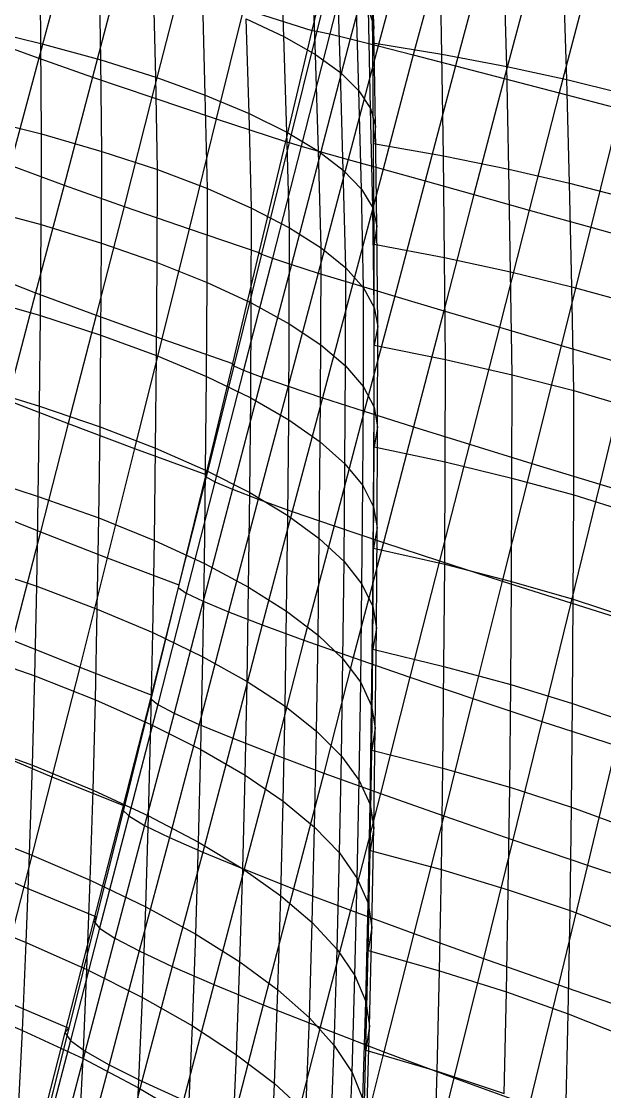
# Model space of a CAD drawing. Extents: x -429 to 429, y -1 to 209.
# Drawn here: x -405.69 to -396.02, y 142.26 to 160 of the extents above; entities that cross this region are included whole.
import ezdxf

# ---------------------------------------------------------------- set-up
doc = ezdxf.new("R2010")
doc.units = 0

msp = doc.modelspace()

# ---------------------------------------------------------------- linework, layer by layer
at = {"layer": 'default', "color": 5, "linetype": 'CONTINUOUS'}
for p, q in [((-400.436, 161.683, 197.103), (-400.874, 159.853, 196.991)), ((-400.436, 161.683, 197.103), (-400.874, 159.853, 196.991)), ((-400.329, 161.679, 195.597), (-400.79, 159.841, 195.475)), ((-400.097, 161.642, 194.106), (-400.577, 159.794, 193.973)), ((-399.744, 161.572, 192.641), (-400.238, 159.712, 192.496)), ((-399.271, 161.469, 191.213), (-399.775, 159.597, 191.057)), ((-398.683, 161.335, 189.833), (-399.192, 159.448, 189.667)), ((-404.92, 161.161, 200.82), (-405.401, 159.392, 200.684)), ((-397.983, 161.169, 188.51), (-398.493, 159.268, 188.336)), ((-397.176, 160.974, 187.255), (-397.684, 159.057, 187.076)), ((-404.037, 160.867, 199.724), (-404.51, 159.08, 199.589)), ((-396.269, 160.751, 186.077), (-396.772, 158.818, 185.895)), ((-403.063, 160.549, 198.716), (-403.526, 158.744, 198.584)), ((-402.006, 160.21, 197.802), (-402.457, 158.387, 197.678)), ((-402.006, 160.21, 197.802), (-400.874, 159.853, 196.991)), ((-400.874, 159.853, 196.991), (-401.312, 158.013, 196.879)), ((-400.874, 159.853, 196.991), (-401.312, 158.013, 196.879)), ((-400.874, 159.853, 196.991), (-400.79, 159.841, 195.475)), ((-406.192, 159.678, 201.861), (-405.401, 159.392, 200.684)), ((-400.79, 159.841, 195.475), (-401.248, 157.993, 195.354)), ((-400.577, 159.794, 193.973), (-401.052, 157.936, 193.842)), ((-400.79, 159.841, 195.475), (-400.577, 159.794, 193.973)), ((-400.238, 159.712, 192.496), (-400.725, 157.843, 192.355)), ((-400.577, 159.794, 193.973), (-400.238, 159.712, 192.496)), ((-400.238, 159.712, 192.496), (-399.775, 159.597, 191.057)), ((-399.775, 159.597, 191.057), (-400.271, 157.715, 190.906)), ((-399.775, 159.597, 191.057), (-399.192, 159.448, 189.667)), ((-405.401, 159.392, 200.684), (-405.877, 157.62, 200.552)), ((-405.401, 159.392, 200.684), (-404.51, 159.08, 199.589)), ((-399.192, 159.448, 189.667), (-399.693, 157.552, 189.507)), ((-399.192, 159.448, 189.667), (-398.493, 159.268, 188.336)), ((-398.493, 159.268, 188.336), (-398.995, 157.357, 188.168)), ((-398.493, 159.268, 188.336), (-397.684, 159.057, 187.076)), ((-404.51, 159.08, 199.589), (-404.979, 157.29, 199.457)), ((-404.51, 159.08, 199.589), (-403.526, 158.744, 198.584)), ((-397.684, 159.057, 187.076), (-398.185, 157.131, 186.902)), ((-397.684, 159.057, 187.076), (-396.772, 158.818, 185.895)), ((-396.772, 158.818, 185.895), (-397.267, 156.875, 185.718)), ((-396.772, 158.818, 185.895), (-395.762, 158.552, 184.803)), ((-403.526, 158.744, 198.584), (-403.986, 156.936, 198.455)), ((-403.526, 158.744, 198.584), (-402.457, 158.387, 197.678)), ((-395.762, 158.552, 184.803), (-396.25, 156.592, 184.626)), ((-402.457, 158.387, 197.678), (-402.907, 156.562, 197.556)), ((-402.457, 158.387, 197.678), (-401.312, 158.013, 196.879)), ((-401.312, 158.013, 196.879), (-401.75, 156.17, 196.768)), ((-401.312, 158.013, 196.879), (-401.75, 156.17, 196.768)), ((-401.248, 157.993, 195.354), (-401.706, 156.142, 195.234)), ((-401.052, 157.936, 193.842), (-401.526, 156.076, 193.712)), ((-401.312, 158.013, 196.879), (-401.248, 157.993, 195.354)), ((-401.248, 157.993, 195.354), (-401.052, 157.936, 193.842)), ((-401.052, 157.936, 193.842), (-400.725, 157.843, 192.355)), ((-400.725, 157.843, 192.355), (-401.212, 155.972, 192.215)), ((-400.725, 157.843, 192.355), (-400.271, 157.715, 190.906)), ((-405.877, 157.62, 200.552), (-404.979, 157.29, 199.457)), ((-400.271, 157.715, 190.906), (-400.766, 155.831, 190.756)), ((-400.271, 157.715, 190.906), (-399.693, 157.552, 189.507)), ((-399.693, 157.552, 189.507), (-400.193, 155.655, 189.347)), ((-399.693, 157.552, 189.507), (-398.995, 157.357, 188.168)), ((-404.979, 157.29, 199.457), (-405.452, 155.505, 199.322)), ((-404.979, 157.29, 199.457), (-403.986, 156.936, 198.455)), ((-398.995, 157.357, 188.168), (-399.497, 155.445, 188.001)), ((-398.995, 157.357, 188.168), (-398.185, 157.131, 186.902)), ((-398.185, 157.131, 186.902), (-398.684, 155.203, 186.729)), ((-398.185, 157.131, 186.902), (-397.267, 156.875, 185.718)), ((-403.986, 156.936, 198.455), (-404.449, 155.132, 198.323)), ((-403.986, 156.936, 198.455), (-402.907, 156.562, 197.556)), ((-397.267, 156.875, 185.718), (-397.761, 154.931, 185.542)), ((-397.267, 156.875, 185.718), (-396.25, 156.592, 184.626)), ((-402.907, 156.562, 197.556), (-403.359, 154.739, 197.432)), ((-402.907, 156.562, 197.556), (-401.75, 156.17, 196.768)), ((-396.25, 156.592, 184.626), (-396.737, 154.631, 184.451)), ((-396.25, 156.592, 184.626), (-395.142, 156.284, 183.636)), ((-401.75, 156.17, 196.768), (-402.189, 154.329, 196.655)), ((-401.75, 156.17, 196.768), (-402.189, 154.329, 196.655)), ((-401.706, 156.142, 195.234), (-402.166, 154.294, 195.112)), ((-401.75, 156.17, 196.768), (-401.706, 156.142, 195.234)), ((-401.706, 156.142, 195.234), (-401.526, 156.076, 193.712)), ((-401.526, 156.076, 193.712), (-402.004, 154.22, 193.58)), ((-401.212, 155.972, 192.215), (-401.703, 154.106, 192.072)), ((-401.526, 156.076, 193.712), (-401.212, 155.972, 192.215)), ((-401.212, 155.972, 192.215), (-400.766, 155.831, 190.756)), ((-406.356, 155.854, 200.417), (-405.452, 155.505, 199.322)), ((-400.766, 155.831, 190.756), (-401.266, 153.954, 190.602)), ((-400.766, 155.831, 190.756), (-400.193, 155.655, 189.347)), ((-400.193, 155.655, 189.347), (-400.698, 153.764, 189.184)), ((-400.193, 155.655, 189.347), (-399.497, 155.445, 188.001)), ((-405.452, 155.505, 199.322), (-405.921, 153.726, 199.189)), ((-405.452, 155.505, 199.322), (-404.449, 155.132, 198.323)), ((-399.497, 155.445, 188.001), (-400.003, 153.54, 187.83)), ((-399.497, 155.445, 188.001), (-398.684, 155.203, 186.729)), ((-404.449, 155.132, 198.323), (-404.911, 153.334, 198.193)), ((-404.449, 155.132, 198.323), (-403.359, 154.739, 197.432)), ((-398.684, 155.203, 186.729), (-399.188, 153.281, 186.552)), ((-398.684, 155.203, 186.729), (-397.761, 154.931, 185.542)), ((-397.761, 154.931, 185.542), (-398.26, 152.992, 185.362)), ((-397.761, 154.931, 185.542), (-396.737, 154.631, 184.451)), ((-403.359, 154.739, 197.432), (-403.811, 152.922, 197.308)), ((-403.359, 154.739, 197.432), (-402.189, 154.329, 196.655)), ((-396.737, 154.631, 184.451), (-397.228, 152.674, 184.271)), ((-396.737, 154.631, 184.451), (-395.62, 154.305, 183.464)), ((-402.189, 154.329, 196.655), (-402.631, 152.493, 196.541)), ((-402.189, 154.329, 196.655), (-402.631, 152.493, 196.541)), ((-402.166, 154.294, 195.112), (-402.627, 152.453, 194.99)), ((-402.004, 154.22, 193.58), (-402.479, 152.37, 193.448)), ((-402.189, 154.329, 196.655), (-402.166, 154.294, 195.112)), ((-402.166, 154.294, 195.112), (-402.004, 154.22, 193.58)), ((-402.004, 154.22, 193.58), (-401.703, 154.106, 192.072)), ((-395.62, 154.305, 183.464), (-396.1, 152.331, 183.289)), ((-401.703, 154.106, 192.072), (-402.19, 152.247, 191.931)), ((-401.703, 154.106, 192.072), (-401.266, 153.954, 190.602)), ((-401.266, 153.954, 190.602), (-401.761, 152.082, 190.451)), ((-401.266, 153.954, 190.602), (-400.698, 153.764, 189.184)), ((-405.921, 153.726, 199.189), (-404.911, 153.334, 198.193)), ((-400.698, 153.764, 189.184), (-401.197, 151.88, 189.023)), ((-400.698, 153.764, 189.184), (-400.003, 153.54, 187.83)), ((-400.003, 153.54, 187.83), (-400.504, 151.64, 187.662)), ((-400.003, 153.54, 187.83), (-399.188, 153.281, 186.552)), ((-404.911, 153.334, 198.193), (-405.374, 151.541, 198.063)), ((-404.911, 153.334, 198.193), (-403.811, 152.922, 197.308)), ((-399.188, 153.281, 186.552), (-399.687, 151.365, 186.378)), ((-399.188, 153.281, 186.552), (-398.26, 152.992, 185.362)), ((-398.26, 152.992, 185.362), (-398.755, 151.059, 185.185)), ((-398.26, 152.992, 185.362), (-397.228, 152.674, 184.271)), ((-403.811, 152.922, 197.308), (-404.265, 151.109, 197.183)), ((-403.811, 152.922, 197.308), (-402.631, 152.493, 196.541)), ((-397.228, 152.674, 184.271), (-397.716, 150.724, 184.094)), ((-397.228, 152.674, 184.271), (-396.1, 152.331, 183.289)), ((-402.627, 152.453, 194.99), (-403.089, 150.616, 194.866)), ((-402.631, 152.493, 196.541), (-403.076, 150.662, 196.425)), ((-402.631, 152.493, 196.541), (-403.076, 150.662, 196.425)), ((-402.631, 152.493, 196.541), (-402.627, 152.453, 194.99)), ((-402.627, 152.453, 194.99), (-402.479, 152.37, 193.448)), ((-402.479, 152.37, 193.448), (-402.955, 150.526, 193.315)), ((-402.19, 152.247, 191.931), (-402.677, 150.392, 191.788)), ((-402.479, 152.37, 193.448), (-402.19, 152.247, 191.931)), ((-402.19, 152.247, 191.931), (-401.761, 152.082, 190.451)), ((-396.1, 152.331, 183.289), (-396.58, 150.362, 183.115)), ((-396.1, 152.331, 183.289), (-394.888, 151.965, 182.424)), ((-401.761, 152.082, 190.451), (-402.256, 150.216, 190.299)), ((-401.761, 152.082, 190.451), (-401.197, 151.88, 189.023)), ((-406.391, 151.951, 199.056), (-405.374, 151.541, 198.063)), ((-401.197, 151.88, 189.023), (-401.697, 150, 188.863)), ((-401.197, 151.88, 189.023), (-400.504, 151.64, 187.662)), ((-405.374, 151.541, 198.063), (-405.834, 149.747, 197.937)), ((-405.374, 151.541, 198.063), (-404.265, 151.109, 197.183)), ((-400.504, 151.64, 187.662), (-401.004, 149.746, 187.493)), ((-400.504, 151.64, 187.662), (-399.687, 151.365, 186.378)), ((-399.687, 151.365, 186.378), (-400.186, 149.455, 186.204)), ((-399.687, 151.365, 186.378), (-398.755, 151.059, 185.185)), ((-404.265, 151.109, 197.183), (-404.72, 149.297, 197.059)), ((-404.265, 151.109, 197.183), (-403.076, 150.662, 196.425)), ((-398.755, 151.059, 185.185), (-399.25, 149.132, 185.008)), ((-398.755, 151.059, 185.185), (-397.716, 150.724, 184.094)), ((-403.076, 150.662, 196.425), (-403.525, 148.832, 196.306)), ((-403.076, 150.662, 196.425), (-403.525, 148.832, 196.306)), ((-403.076, 150.662, 196.425), (-403.089, 150.616, 194.866)), ((-397.716, 150.724, 184.094), (-398.204, 148.779, 183.917)), ((-397.716, 150.724, 184.094), (-396.58, 150.362, 183.115)), ((-403.089, 150.616, 194.866), (-403.55, 148.779, 194.74)), ((-402.955, 150.526, 193.315), (-403.426, 148.68, 193.183)), ((-403.089, 150.616, 194.866), (-402.955, 150.526, 193.315)), ((-402.955, 150.526, 193.315), (-402.677, 150.392, 191.788)), ((-402.677, 150.392, 191.788), (-403.155, 148.535, 191.648)), ((-402.677, 150.392, 191.788), (-402.256, 150.216, 190.299)), ((-396.58, 150.362, 183.115), (-397.06, 148.399, 182.94)), ((-396.58, 150.362, 183.115), (-395.357, 149.978, 182.257)), ((-402.256, 150.216, 190.299), (-402.74, 148.347, 190.151)), ((-402.256, 150.216, 190.299), (-401.697, 150, 188.863)), ((-401.697, 150, 188.863), (-402.184, 148.118, 188.708)), ((-401.697, 150, 188.863), (-401.004, 149.746, 187.493)), ((-405.834, 149.747, 197.937), (-404.72, 149.297, 197.059)), ((-401.004, 149.746, 187.493), (-401.493, 147.848, 187.333)), ((-401.004, 149.746, 187.493), (-400.186, 149.455, 186.204)), ((-400.186, 149.455, 186.204), (-400.675, 147.542, 186.039)), ((-400.186, 149.455, 186.204), (-399.25, 149.132, 185.008)), ((-404.72, 149.297, 197.059), (-405.183, 147.481, 196.931)), ((-404.72, 149.297, 197.059), (-403.525, 148.832, 196.306)), ((-399.25, 149.132, 185.008), (-399.736, 147.202, 184.84)), ((-399.25, 149.132, 185.008), (-398.204, 148.779, 183.917)), ((-403.55, 148.779, 194.74), (-404.019, 146.938, 194.611)), ((-403.525, 148.832, 196.306), (-403.981, 146.998, 196.184)), ((-403.525, 148.832, 196.306), (-403.981, 146.998, 196.184)), ((-403.426, 148.68, 193.183), (-403.907, 146.83, 193.046)), ((-403.525, 148.832, 196.306), (-403.55, 148.779, 194.74)), ((-403.55, 148.779, 194.74), (-403.426, 148.68, 193.183)), ((-403.426, 148.68, 193.183), (-403.155, 148.535, 191.648)), ((-398.204, 148.779, 183.917), (-398.687, 146.832, 183.747)), ((-398.204, 148.779, 183.917), (-397.06, 148.399, 182.94)), ((-403.155, 148.535, 191.648), (-403.645, 146.675, 191.503)), ((-403.155, 148.535, 191.648), (-402.74, 148.347, 190.151)), ((-402.74, 148.347, 190.151), (-403.235, 146.475, 189.998)), ((-402.74, 148.347, 190.151), (-402.184, 148.118, 188.708)), ((-397.06, 148.399, 182.94), (-397.539, 146.435, 182.771)), ((-397.06, 148.399, 182.94), (-395.829, 147.997, 182.089)), ((-402.184, 148.118, 188.708), (-402.683, 146.232, 188.548)), ((-402.184, 148.118, 188.708), (-401.493, 147.848, 187.333)), ((-395.829, 147.997, 182.089), (-396.302, 146.015, 181.922)), ((-406.303, 147.949, 197.805), (-405.183, 147.481, 196.931)), ((-401.493, 147.848, 187.333), (-401.994, 145.947, 187.166)), ((-401.493, 147.848, 187.333), (-400.675, 147.542, 186.039)), ((-405.183, 147.481, 196.931), (-405.65, 145.658, 196.801)), ((-405.183, 147.481, 196.931), (-403.981, 146.998, 196.184)), ((-400.675, 147.542, 186.039), (-401.175, 145.625, 185.867)), ((-400.675, 147.542, 186.039), (-399.736, 147.202, 184.84)), ((-399.736, 147.202, 184.84), (-400.234, 145.269, 184.664)), ((-399.736, 147.202, 184.84), (-398.687, 146.832, 183.747)), ((-404.019, 146.938, 194.611), (-404.493, 145.091, 194.48)), ((-403.981, 146.998, 196.184), (-404.441, 145.158, 196.06)), ((-403.981, 146.998, 196.184), (-404.441, 145.158, 196.06)), ((-403.981, 146.998, 196.184), (-404.019, 146.938, 194.611)), ((-404.019, 146.938, 194.611), (-403.907, 146.83, 193.046)), ((-403.907, 146.83, 193.046), (-404.392, 144.973, 192.907)), ((-403.907, 146.83, 193.046), (-403.645, 146.675, 191.503)), ((-398.687, 146.832, 183.747), (-399.18, 144.881, 183.569)), ((-398.687, 146.832, 183.747), (-397.539, 146.435, 182.771)), ((-403.645, 146.675, 191.503), (-404.139, 144.807, 191.355)), ((-403.645, 146.675, 191.503), (-403.235, 146.475, 189.998)), ((-403.235, 146.475, 189.998), (-403.736, 144.594, 189.843)), ((-403.235, 146.475, 189.998), (-402.683, 146.232, 188.548)), ((-397.539, 146.435, 182.771), (-398.026, 144.467, 182.595)), ((-397.539, 146.435, 182.771), (-396.302, 146.015, 181.922)), ((-402.683, 146.232, 188.548), (-403.188, 144.337, 188.384)), ((-402.683, 146.232, 188.548), (-401.994, 145.947, 187.166)), ((-406.776, 146.143, 197.672), (-405.65, 145.658, 196.801)), ((-396.302, 146.015, 181.922), (-396.782, 144.03, 181.75)), ((-396.302, 146.015, 181.922), (-394.988, 145.577, 181.209)), ((-401.994, 145.947, 187.166), (-402.5, 144.038, 186.996)), ((-401.994, 145.947, 187.166), (-401.175, 145.625, 185.867)), ((-405.65, 145.658, 196.801), (-406.119, 143.83, 196.672)), ((-405.65, 145.658, 196.801), (-404.441, 145.158, 196.06)), ((-401.175, 145.625, 185.867), (-401.68, 143.7, 185.691)), ((-401.175, 145.625, 185.867), (-400.234, 145.269, 184.664)), ((-404.441, 145.158, 196.06), (-404.903, 143.314, 195.934)), ((-404.441, 145.158, 196.06), (-404.903, 143.314, 195.934)), ((-404.441, 145.158, 196.06), (-404.493, 145.091, 194.48)), ((-400.234, 145.269, 184.664), (-400.736, 143.327, 184.485)), ((-400.234, 145.269, 184.664), (-399.18, 144.881, 183.569)), ((-404.493, 145.091, 194.48), (-404.967, 143.238, 194.348)), ((-404.392, 144.973, 192.907), (-404.876, 143.109, 192.767)), ((-404.493, 145.091, 194.48), (-404.392, 144.973, 192.907)), ((-404.392, 144.973, 192.907), (-404.139, 144.807, 191.355)), ((-404.139, 144.807, 191.355), (-404.631, 142.931, 191.209)), ((-404.139, 144.807, 191.355), (-403.736, 144.594, 189.843)), ((-399.18, 144.881, 183.569), (-399.678, 142.922, 183.39)), ((-399.18, 144.881, 183.569), (-398.026, 144.467, 182.595)), ((-403.736, 144.594, 189.843), (-404.234, 142.705, 189.688)), ((-403.736, 144.594, 189.843), (-403.188, 144.337, 188.384)), ((-398.026, 144.467, 182.595), (-398.518, 142.491, 182.416)), ((-398.026, 144.467, 182.595), (-396.782, 144.03, 181.75)), ((-403.188, 144.337, 188.384), (-403.689, 142.434, 188.223)), ((-403.188, 144.337, 188.384), (-402.5, 144.038, 186.996)), ((-402.5, 144.038, 186.996), (-403.003, 142.119, 186.829)), ((-402.5, 144.038, 186.996), (-401.68, 143.7, 185.691)), ((-396.782, 144.03, 181.75), (-397.267, 142.037, 181.575)), ((-396.782, 144.03, 181.75), (-395.461, 143.575, 181.043)), ((-406.119, 143.83, 196.672), (-404.903, 143.314, 195.934)), ((-401.68, 143.7, 185.691), (-402.182, 141.766, 185.519)), ((-401.68, 143.7, 185.691), (-400.736, 143.327, 184.485)), ((-404.967, 143.238, 194.348), (-405.444, 141.387, 194.216)), ((-404.903, 143.314, 195.934), (-405.366, 141.473, 195.809)), ((-404.903, 143.314, 195.934), (-405.366, 141.473, 195.809)), ((-404.903, 143.314, 195.934), (-404.967, 143.238, 194.348)), ((-404.967, 143.238, 194.348), (-404.876, 143.109, 192.767)), ((-400.736, 143.327, 184.485), (-401.237, 141.376, 184.31)), ((-400.736, 143.327, 184.485), (-399.678, 142.922, 183.39)), ((-404.876, 143.109, 192.767), (-405.364, 141.248, 192.627)), ((-404.876, 143.109, 192.767), (-404.631, 142.931, 191.209)), ((-404.631, 142.931, 191.209), (-405.127, 141.058, 191.06)), ((-404.631, 142.931, 191.209), (-404.234, 142.705, 189.688)), ((-399.678, 142.922, 183.39), (-400.175, 140.955, 183.212)), ((-399.678, 142.922, 183.39), (-398.518, 142.491, 182.416)), ((-404.234, 142.705, 189.688), (-404.737, 140.818, 189.532)), ((-404.234, 142.705, 189.688), (-403.689, 142.434, 188.223)), ((-398.518, 142.491, 182.416), (-399.01, 140.508, 182.239)), ((-398.518, 142.491, 182.416), (-397.267, 142.037, 181.575)), ((-403.689, 142.434, 188.223), (-404.196, 140.532, 188.059)), ((-403.689, 142.434, 188.223), (-403.003, 142.119, 186.829))]:
    msp.add_line(p, q, dxfattribs=at)
at = {"layer": 'default', "color": 3, "linetype": 'CONTINUOUS'}
for p, q in [((-399.844, 159.923, 216.975), (-399.88, 161.576, 216.841)), ((-401.337, 159.75, 223.216), (-401.389, 161.329, 223.076)), ((-399.863, 159.65, 215.716), (-399.884, 161.316, 215.582)), ((-399.863, 159.65, 215.716), (-399.884, 161.316, 215.582)), ((-405.365, 159.638, 228.333), (-405.381, 161.134, 228.212)), ((-398.717, 159.459, 214.943), (-398.751, 161.14, 214.797)), ((-400.815, 159.452, 222.05), (-400.868, 161.049, 221.911)), ((-397.642, 159.255, 214.081), (-397.687, 160.952, 213.926)), ((-404.373, 159.364, 227.479), (-404.399, 160.877, 227.349)), ((-400.4, 159.153, 220.847), (-400.45, 160.766, 220.71)), ((-396.645, 159.039, 213.138), (-396.699, 160.752, 212.976)), ((-403.462, 159.079, 226.546), (-403.498, 160.609, 226.411)), ((-400.093, 158.854, 219.616), (-400.139, 160.483, 219.481)), ((-402.64, 158.782, 225.543), (-402.683, 160.33, 225.405)), ((-401.961, 160.043, 224.337), (-401.337, 159.75, 223.216)), ((-401.913, 158.478, 224.477), (-401.961, 160.043, 224.337)), ((-399.936, 160.201, 218.233), (-399.844, 159.923, 216.975)), ((-399.899, 158.558, 218.366), (-399.936, 160.201, 218.233)), ((-406.432, 159.896, 229.104), (-405.365, 159.638, 228.333)), ((-399.844, 159.923, 216.975), (-399.863, 159.65, 215.716)), ((-399.817, 158.266, 217.107), (-399.844, 159.923, 216.975)), ((-401.337, 159.75, 223.216), (-400.815, 159.452, 222.05)), ((-401.286, 158.167, 223.356), (-401.337, 159.75, 223.216)), ((-405.365, 159.638, 228.333), (-404.373, 159.364, 227.479)), ((-405.356, 158.137, 228.453), (-405.365, 159.638, 228.333)), ((-399.863, 159.65, 215.716), (-398.717, 159.459, 214.943)), ((-399.848, 157.981, 215.846), (-399.863, 159.65, 215.716)), ((-399.848, 157.981, 215.846), (-399.863, 159.65, 215.716)), ((-404.373, 159.364, 227.479), (-403.462, 159.079, 226.546)), ((-404.353, 157.848, 227.606), (-404.373, 159.364, 227.479)), ((-400.815, 159.452, 222.05), (-400.4, 159.153, 220.847)), ((-400.764, 157.853, 222.188), (-400.815, 159.452, 222.05)), ((-398.717, 159.459, 214.943), (-397.642, 159.255, 214.081)), ((-398.692, 157.775, 215.084), (-398.717, 159.459, 214.943)), ((-400.4, 159.153, 220.847), (-400.093, 158.854, 219.616)), ((-400.351, 157.537, 220.983), (-400.4, 159.153, 220.847)), ((-397.642, 159.255, 214.081), (-396.645, 159.039, 213.138)), ((-397.607, 157.555, 214.231), (-397.642, 159.255, 214.081)), ((-403.462, 159.079, 226.546), (-402.64, 158.782, 225.543)), ((-403.433, 157.545, 226.678), (-403.462, 159.079, 226.546)), ((-396.645, 159.039, 213.138), (-395.732, 158.813, 212.118)), ((-396.601, 157.323, 213.293), (-396.645, 159.039, 213.138)), ((-400.093, 158.854, 219.616), (-399.899, 158.558, 218.366)), ((-400.051, 157.222, 219.75), (-400.093, 158.854, 219.616)), ((-402.64, 158.782, 225.543), (-401.913, 158.478, 224.477)), ((-402.604, 157.231, 225.678), (-402.64, 158.782, 225.543)), ((-401.913, 158.478, 224.477), (-401.286, 158.167, 223.356)), ((-401.872, 156.909, 224.614), (-401.913, 158.478, 224.477)), ((-399.899, 158.558, 218.366), (-399.817, 158.266, 217.107)), ((-399.864, 156.911, 218.497), (-399.899, 158.558, 218.366)), ((-406.434, 158.411, 229.213), (-405.356, 158.137, 228.453)), ((-399.817, 158.266, 217.107), (-399.848, 157.981, 215.846)), ((-399.794, 156.606, 217.235), (-399.817, 158.266, 217.107)), ((-405.362, 156.633, 228.561), (-405.356, 158.137, 228.453)), ((-405.356, 158.137, 228.453), (-404.353, 157.848, 227.606)), ((-401.286, 158.167, 223.356), (-400.764, 157.853, 222.188)), ((-401.242, 156.58, 223.492), (-401.286, 158.167, 223.356)), ((-399.848, 157.981, 215.846), (-398.692, 157.775, 215.084)), ((-399.84, 156.309, 215.973), (-399.848, 157.981, 215.846)), ((-399.84, 156.309, 215.973), (-399.848, 157.981, 215.846)), ((-404.359, 156.326, 227.715), (-404.353, 157.848, 227.606)), ((-404.353, 157.848, 227.606), (-403.433, 157.545, 226.678)), ((-400.764, 157.853, 222.188), (-400.351, 157.537, 220.983)), ((-400.72, 156.249, 222.324), (-400.764, 157.853, 222.188)), ((-398.692, 157.775, 215.084), (-397.607, 157.555, 214.231)), ((-398.672, 156.088, 215.223), (-398.692, 157.775, 215.084)), ((-403.439, 156.005, 226.789), (-403.433, 157.545, 226.678)), ((-403.433, 157.545, 226.678), (-402.604, 157.231, 225.678)), ((-397.607, 157.555, 214.231), (-396.601, 157.323, 213.293)), ((-397.577, 155.853, 214.379), (-397.607, 157.555, 214.231)), ((-400.351, 157.537, 220.983), (-400.051, 157.222, 219.75)), ((-400.31, 155.916, 221.116), (-400.351, 157.537, 220.983)), ((-402.61, 155.674, 225.791), (-402.604, 157.231, 225.678)), ((-402.604, 157.231, 225.678), (-401.872, 156.909, 224.614)), ((-400.051, 157.222, 219.75), (-399.864, 156.911, 218.497)), ((-400.015, 155.586, 219.88), (-400.051, 157.222, 219.75)), ((-396.601, 157.323, 213.293), (-395.682, 157.081, 212.277)), ((-396.561, 155.605, 213.448), (-396.601, 157.323, 213.293)), ((-406.441, 156.924, 229.32), (-405.362, 156.633, 228.561)), ((-401.877, 155.335, 224.727), (-401.872, 156.909, 224.614)), ((-401.872, 156.909, 224.614), (-401.242, 156.58, 223.492)), ((-399.864, 156.911, 218.497), (-399.794, 156.606, 217.235)), ((-399.837, 155.26, 218.625), (-399.864, 156.911, 218.497)), ((-405.373, 155.127, 228.667), (-405.362, 156.633, 228.561)), ((-405.362, 156.633, 228.561), (-404.359, 156.326, 227.715)), ((-401.247, 154.99, 223.608), (-401.242, 156.58, 223.492)), ((-401.242, 156.58, 223.492), (-400.72, 156.249, 222.324)), ((-399.794, 156.606, 217.235), (-399.84, 156.309, 215.973)), ((-399.778, 154.942, 217.361), (-399.794, 156.606, 217.235)), ((-404.369, 154.803, 227.822), (-404.359, 156.326, 227.715)), ((-404.359, 156.326, 227.715), (-403.439, 156.005, 226.789)), ((-399.84, 156.309, 215.973), (-398.672, 156.088, 215.223)), ((-399.838, 154.633, 216.098), (-399.84, 156.309, 215.973)), ((-399.838, 154.633, 216.098), (-399.84, 156.309, 215.973)), ((-400.725, 154.641, 222.44), (-400.72, 156.249, 222.324)), ((-400.72, 156.249, 222.324), (-400.31, 155.916, 221.116)), ((-403.449, 154.466, 226.898), (-403.439, 156.005, 226.789)), ((-403.439, 156.005, 226.789), (-402.61, 155.674, 225.791)), ((-398.672, 156.088, 215.223), (-397.577, 155.853, 214.379)), ((-398.659, 154.397, 215.36), (-398.672, 156.088, 215.223)), ((-400.315, 154.293, 221.235), (-400.31, 155.916, 221.116)), ((-400.31, 155.916, 221.116), (-400.015, 155.586, 219.88)), ((-397.577, 155.853, 214.379), (-396.561, 155.605, 213.448)), ((-397.553, 154.146, 214.524), (-397.577, 155.853, 214.379)), ((-402.62, 154.117, 225.901), (-402.61, 155.674, 225.791)), ((-402.61, 155.674, 225.791), (-401.877, 155.335, 224.727)), ((-396.561, 155.605, 213.448), (-395.634, 155.346, 212.436)), ((-396.528, 153.882, 213.599), (-396.561, 155.605, 213.448)), ((-406.452, 155.435, 229.425), (-405.373, 155.127, 228.667)), ((-400.019, 153.947, 220), (-400.015, 155.586, 219.88)), ((-400.015, 155.586, 219.88), (-399.837, 155.26, 218.625)), ((-401.887, 153.761, 224.839), (-401.877, 155.335, 224.727)), ((-401.877, 155.335, 224.727), (-401.247, 154.99, 223.608)), ((-399.841, 153.607, 218.746), (-399.837, 155.26, 218.625)), ((-399.837, 155.26, 218.625), (-399.778, 154.942, 217.361)), ((-405.388, 153.626, 228.771), (-405.373, 155.127, 228.667)), ((-405.373, 155.127, 228.667), (-404.369, 154.803, 227.822)), ((-401.257, 153.398, 223.721), (-401.247, 154.99, 223.608)), ((-401.247, 154.99, 223.608), (-400.725, 154.641, 222.44)), ((-399.778, 154.942, 217.361), (-399.838, 154.633, 216.098)), ((-399.782, 153.274, 217.483), (-399.778, 154.942, 217.361)), ((-404.384, 153.284, 227.928), (-404.369, 154.803, 227.822)), ((-404.369, 154.803, 227.822), (-403.449, 154.466, 226.898)), ((-400.734, 153.034, 222.555), (-400.725, 154.641, 222.44)), ((-400.725, 154.641, 222.44), (-400.315, 154.293, 221.235)), ((-399.842, 152.952, 216.221), (-399.838, 154.633, 216.098)), ((-399.842, 152.952, 216.221), (-399.838, 154.633, 216.098)), ((-399.838, 154.633, 216.098), (-398.659, 154.397, 215.36)), ((-403.464, 152.929, 227.005), (-403.449, 154.466, 226.898)), ((-403.449, 154.466, 226.898), (-402.62, 154.117, 225.901)), ((-398.662, 152.7, 215.483), (-398.659, 154.397, 215.36)), ((-398.659, 154.397, 215.36), (-397.553, 154.146, 214.524)), ((-400.324, 152.669, 221.351), (-400.315, 154.293, 221.235)), ((-400.315, 154.293, 221.235), (-400.019, 153.947, 220)), ((-402.634, 152.563, 226.009), (-402.62, 154.117, 225.901)), ((-402.62, 154.117, 225.901), (-401.887, 153.761, 224.839)), ((-397.555, 152.433, 214.649), (-397.553, 154.146, 214.524)), ((-397.553, 154.146, 214.524), (-396.528, 153.882, 213.599)), ((-406.467, 153.951, 229.529), (-405.388, 153.626, 228.771)), ((-400.028, 152.308, 220.118), (-400.019, 153.947, 220)), ((-400.019, 153.947, 220), (-399.841, 153.607, 218.746)), ((-396.531, 152.153, 213.725), (-396.528, 153.882, 213.599)), ((-396.528, 153.882, 213.599), (-395.594, 153.607, 212.591)), ((-401.901, 152.19, 224.949), (-401.887, 153.761, 224.839)), ((-401.887, 153.761, 224.839), (-401.257, 153.398, 223.721)), ((-405.408, 152.129, 228.873), (-405.388, 153.626, 228.771)), ((-405.388, 153.626, 228.771), (-404.384, 153.284, 227.928)), ((-399.85, 151.953, 218.865), (-399.841, 153.607, 218.746)), ((-399.841, 153.607, 218.746), (-399.782, 153.274, 217.483)), ((-401.271, 151.811, 223.832), (-401.257, 153.398, 223.721)), ((-401.257, 153.398, 223.721), (-400.734, 153.034, 222.555)), ((-404.404, 151.77, 228.031), (-404.384, 153.284, 227.928)), ((-404.384, 153.284, 227.928), (-403.464, 152.929, 227.005)), ((-399.782, 153.274, 217.483), (-399.842, 152.952, 216.221)), ((-399.79, 151.606, 217.603), (-399.782, 153.274, 217.483)), ((-400.749, 151.429, 222.668), (-400.734, 153.034, 222.555)), ((-400.734, 153.034, 222.555), (-400.324, 152.669, 221.351)), ((-399.849, 151.271, 216.341), (-399.842, 152.952, 216.221)), ((-399.849, 151.271, 216.341), (-399.842, 152.952, 216.221)), ((-399.842, 152.952, 216.221), (-398.662, 152.7, 215.483)), ((-403.483, 151.397, 227.109), (-403.464, 152.929, 227.005)), ((-403.464, 152.929, 227.005), (-402.634, 152.563, 226.009)), ((-400.338, 151.049, 221.465), (-400.324, 152.669, 221.351)), ((-400.324, 152.669, 221.351), (-400.028, 152.308, 220.118)), ((-398.669, 151.003, 215.605), (-398.662, 152.7, 215.483)), ((-398.662, 152.7, 215.483), (-397.555, 152.433, 214.649)), ((-406.488, 152.472, 229.63), (-405.408, 152.129, 228.873)), ((-402.654, 151.014, 226.114), (-402.634, 152.563, 226.009)), ((-402.634, 152.563, 226.009), (-401.901, 152.19, 224.949)), ((-397.562, 150.72, 214.772), (-397.555, 152.433, 214.649)), ((-397.555, 152.433, 214.649), (-396.531, 152.153, 213.725)), ((-400.042, 150.672, 220.233), (-400.028, 152.308, 220.118)), ((-400.028, 152.308, 220.118), (-399.85, 151.953, 218.865)), ((-405.434, 150.638, 228.972), (-405.408, 152.129, 228.873)), ((-405.408, 152.129, 228.873), (-404.404, 151.77, 228.031)), ((-401.921, 150.623, 225.056), (-401.901, 152.19, 224.949)), ((-401.901, 152.19, 224.949), (-401.271, 151.811, 223.832)), ((-396.538, 150.423, 213.849), (-396.531, 152.153, 213.725)), ((-396.531, 152.153, 213.725), (-395.596, 151.861, 212.718)), ((-399.863, 150.302, 218.982), (-399.85, 151.953, 218.865)), ((-399.85, 151.953, 218.865), (-399.79, 151.606, 217.603)), ((-404.43, 150.261, 228.13), (-404.404, 151.77, 228.031)), ((-404.404, 151.77, 228.031), (-403.483, 151.397, 227.109)), ((-401.291, 150.227, 223.941), (-401.271, 151.811, 223.832)), ((-401.271, 151.811, 223.832), (-400.749, 151.429, 222.668)), ((-399.79, 151.606, 217.603), (-399.849, 151.271, 216.341)), ((-399.803, 149.942, 217.72), (-399.79, 151.606, 217.603)), ((-403.509, 149.87, 227.21), (-403.483, 151.397, 227.109)), ((-403.483, 151.397, 227.109), (-402.654, 151.014, 226.114)), ((-400.768, 149.829, 222.778), (-400.749, 151.429, 222.668)), ((-400.749, 151.429, 222.668), (-400.338, 151.049, 221.465)), ((-399.862, 149.594, 216.459), (-399.849, 151.271, 216.341)), ((-399.862, 149.594, 216.459), (-399.849, 151.271, 216.341)), ((-399.849, 151.271, 216.341), (-398.669, 151.003, 215.605)), ((-406.514, 150.998, 229.728), (-405.434, 150.638, 228.972)), ((-402.679, 149.469, 226.217), (-402.654, 151.014, 226.114)), ((-402.654, 151.014, 226.114), (-401.921, 150.623, 225.056)), ((-400.357, 149.433, 221.577), (-400.338, 151.049, 221.465)), ((-400.338, 151.049, 221.465), (-400.042, 150.672, 220.233)), ((-398.682, 149.31, 215.723), (-398.669, 151.003, 215.605)), ((-398.669, 151.003, 215.605), (-397.562, 150.72, 214.772)), ((-405.466, 149.151, 229.068), (-405.434, 150.638, 228.972)), ((-405.434, 150.638, 228.972), (-404.43, 150.261, 228.13)), ((-400.061, 149.042, 220.346), (-400.042, 150.672, 220.233)), ((-400.042, 150.672, 220.233), (-399.863, 150.302, 218.982)), ((-397.574, 149.01, 214.891), (-397.562, 150.72, 214.772)), ((-397.562, 150.72, 214.772), (-396.538, 150.423, 213.849)), ((-401.947, 149.061, 225.16), (-401.921, 150.623, 225.056)), ((-401.921, 150.623, 225.056), (-401.291, 150.227, 223.941)), ((-399.882, 148.657, 219.095), (-399.863, 150.302, 218.982)), ((-399.863, 150.302, 218.982), (-399.803, 149.942, 217.72)), ((-396.549, 148.697, 213.97), (-396.538, 150.423, 213.849)), ((-396.538, 150.423, 213.849), (-395.603, 150.116, 212.843)), ((-404.462, 148.757, 228.227), (-404.43, 150.261, 228.13)), ((-404.43, 150.261, 228.13), (-403.509, 149.87, 227.21)), ((-401.317, 148.648, 224.046), (-401.291, 150.227, 223.941)), ((-401.291, 150.227, 223.941), (-400.768, 149.829, 222.778)), ((-399.803, 149.942, 217.72), (-399.862, 149.594, 216.459)), ((-399.822, 148.284, 217.835), (-399.803, 149.942, 217.72)), ((-403.541, 148.349, 227.308), (-403.509, 149.87, 227.21)), ((-403.509, 149.87, 227.21), (-402.679, 149.469, 226.217)), ((-400.794, 148.234, 222.885), (-400.768, 149.829, 222.778)), ((-400.768, 149.829, 222.778), (-400.357, 149.433, 221.577)), ((-399.88, 147.923, 216.573), (-399.862, 149.594, 216.459)), ((-399.88, 147.923, 216.573), (-399.862, 149.594, 216.459)), ((-399.862, 149.594, 216.459), (-398.682, 149.31, 215.723)), ((-406.547, 149.53, 229.824), (-405.466, 149.151, 229.068)), ((-402.712, 147.93, 226.316), (-402.679, 149.469, 226.217)), ((-402.679, 149.469, 226.217), (-401.947, 149.061, 225.16)), ((-400.383, 147.823, 221.685), (-400.357, 149.433, 221.577)), ((-400.357, 149.433, 221.577), (-400.061, 149.042, 220.346)), ((-398.699, 147.623, 215.839), (-398.682, 149.31, 215.723)), ((-398.682, 149.31, 215.723), (-397.574, 149.01, 214.891)), ((-405.506, 147.672, 229.161), (-405.466, 149.151, 229.068)), ((-405.466, 149.151, 229.068), (-404.462, 148.757, 228.227)), ((-401.979, 147.504, 225.26), (-401.947, 149.061, 225.16)), ((-401.947, 149.061, 225.16), (-401.317, 148.648, 224.046)), ((-400.087, 147.416, 220.455), (-400.061, 149.042, 220.346)), ((-400.061, 149.042, 220.346), (-399.882, 148.657, 219.095)), ((-397.592, 147.306, 215.008), (-397.574, 149.01, 214.891)), ((-397.574, 149.01, 214.891), (-396.549, 148.697, 213.97)), ((-404.501, 147.259, 228.321), (-404.462, 148.757, 228.227)), ((-404.462, 148.757, 228.227), (-403.541, 148.349, 227.308)), ((-396.567, 146.977, 214.088), (-396.549, 148.697, 213.97)), ((-396.549, 148.697, 213.97), (-395.614, 148.373, 212.966)), ((-401.349, 147.075, 224.148), (-401.317, 148.648, 224.046)), ((-401.317, 148.648, 224.046), (-400.794, 148.234, 222.885)), ((-399.908, 147.018, 219.206), (-399.882, 148.657, 219.095)), ((-399.882, 148.657, 219.095), (-399.822, 148.284, 217.835)), ((-403.581, 146.833, 227.402), (-403.541, 148.349, 227.308)), ((-403.541, 148.349, 227.308), (-402.712, 147.93, 226.316)), ((-400.827, 146.645, 222.988), (-400.794, 148.234, 222.885)), ((-400.794, 148.234, 222.885), (-400.383, 147.823, 221.685)), ((-399.822, 148.284, 217.835), (-399.88, 147.923, 216.573)), ((-399.847, 146.631, 217.945), (-399.822, 148.284, 217.835)), ((-406.586, 148.068, 229.916), (-405.506, 147.672, 229.161)), ((-402.751, 146.397, 226.412), (-402.712, 147.93, 226.316)), ((-402.712, 147.93, 226.316), (-401.979, 147.504, 225.26)), ((-400.416, 146.217, 221.789), (-400.383, 147.823, 221.685)), ((-400.383, 147.823, 221.685), (-400.087, 147.416, 220.455)), ((-399.905, 146.258, 216.685), (-399.88, 147.923, 216.573)), ((-399.905, 146.258, 216.685), (-399.88, 147.923, 216.573)), ((-399.88, 147.923, 216.573), (-398.699, 147.623, 215.839)), ((-405.552, 146.199, 229.25), (-405.506, 147.672, 229.161)), ((-405.506, 147.672, 229.161), (-404.501, 147.259, 228.321)), ((-398.724, 145.941, 215.951), (-398.699, 147.623, 215.839)), ((-398.699, 147.623, 215.839), (-397.592, 147.306, 215.008)), ((-402.018, 145.954, 225.357), (-401.979, 147.504, 225.26)), ((-401.979, 147.504, 225.26), (-401.349, 147.075, 224.148)), ((-404.548, 145.768, 228.411), (-404.501, 147.259, 228.321)), ((-404.501, 147.259, 228.321), (-403.581, 146.833, 227.402)), ((-400.119, 145.796, 220.561), (-400.087, 147.416, 220.455)), ((-400.087, 147.416, 220.455), (-399.908, 147.018, 219.206)), ((-397.616, 145.608, 215.121), (-397.592, 147.306, 215.008)), ((-397.592, 147.306, 215.008), (-396.567, 146.977, 214.088)), ((-401.389, 145.508, 224.246), (-401.349, 147.075, 224.148)), ((-401.349, 147.075, 224.148), (-400.827, 146.645, 222.988)), ((-399.94, 145.384, 219.312), (-399.908, 147.018, 219.206)), ((-399.908, 147.018, 219.206), (-399.847, 146.631, 217.945)), ((-396.591, 145.261, 214.202), (-396.567, 146.977, 214.088)), ((-396.567, 146.977, 214.088), (-395.632, 146.636, 213.085)), ((-403.628, 145.324, 227.493), (-403.581, 146.833, 227.402)), ((-403.581, 146.833, 227.402), (-402.751, 146.397, 226.412)), ((-406.633, 146.615, 230.004), (-405.552, 146.199, 229.25)), ((-400.866, 145.062, 223.088), (-400.827, 146.645, 222.988)), ((-400.827, 146.645, 222.988), (-400.416, 146.217, 221.789)), ((-399.847, 146.631, 217.945), (-399.905, 146.258, 216.685)), ((-399.879, 144.984, 218.053), (-399.847, 146.631, 217.945)), ((-402.798, 144.87, 226.504), (-402.751, 146.397, 226.412)), ((-402.751, 146.397, 226.412), (-402.018, 145.954, 225.357)), ((-405.607, 144.734, 229.335), (-405.552, 146.199, 229.25)), ((-405.552, 146.199, 229.25), (-404.548, 145.768, 228.411)), ((-400.455, 144.619, 221.89), (-400.416, 146.217, 221.789)), ((-400.416, 146.217, 221.789), (-400.119, 145.796, 220.561)), ((-399.937, 144.6, 216.792), (-399.905, 146.258, 216.685)), ((-399.937, 144.6, 216.792), (-399.905, 146.258, 216.685)), ((-399.905, 146.258, 216.685), (-398.724, 145.941, 215.951)), ((-402.066, 144.41, 225.45), (-402.018, 145.954, 225.357)), ((-402.018, 145.954, 225.357), (-401.389, 145.508, 224.246)), ((-398.755, 144.265, 216.059), (-398.724, 145.941, 215.951)), ((-398.724, 145.941, 215.951), (-397.616, 145.608, 215.121)), ((-404.603, 144.284, 228.497), (-404.548, 145.768, 228.411)), ((-404.548, 145.768, 228.411), (-403.628, 145.324, 227.493)), ((-400.159, 144.183, 220.663), (-400.119, 145.796, 220.561)), ((-400.119, 145.796, 220.561), (-399.94, 145.384, 219.312)), ((-401.436, 143.947, 224.341), (-401.389, 145.508, 224.246)), ((-401.389, 145.508, 224.246), (-400.866, 145.062, 223.088)), ((-397.648, 143.915, 215.23), (-397.616, 145.608, 215.121)), ((-397.616, 145.608, 215.121), (-396.591, 145.261, 214.202)), ((-403.683, 143.822, 227.58), (-403.628, 145.324, 227.493)), ((-403.628, 145.324, 227.493), (-402.798, 144.87, 226.504)), ((-399.98, 143.757, 219.415), (-399.94, 145.384, 219.312)), ((-399.94, 145.384, 219.312), (-399.879, 144.984, 218.053)), ((-406.688, 145.168, 230.089), (-405.607, 144.734, 229.335)), ((-396.622, 143.552, 214.312), (-396.591, 145.261, 214.202)), ((-396.591, 145.261, 214.202), (-395.656, 144.905, 213.2)), ((-400.914, 143.485, 223.183), (-400.866, 145.062, 223.088)), ((-400.866, 145.062, 223.088), (-400.455, 144.619, 221.89)), ((-399.879, 144.984, 218.053), (-399.937, 144.6, 216.792)), ((-399.919, 143.345, 218.156), (-399.879, 144.984, 218.053)), ((-402.854, 143.35, 226.592), (-402.798, 144.87, 226.504)), ((-402.798, 144.87, 226.504), (-402.066, 144.41, 225.45)), ((-405.671, 143.276, 229.416), (-405.607, 144.734, 229.335)), ((-405.607, 144.734, 229.335), (-404.603, 144.284, 228.497)), ((-400.503, 143.027, 221.987), (-400.455, 144.619, 221.89)), ((-400.455, 144.619, 221.89), (-400.159, 144.183, 220.663)), ((-399.976, 142.949, 216.895), (-399.937, 144.6, 216.792)), ((-399.976, 142.949, 216.895), (-399.937, 144.6, 216.792)), ((-399.937, 144.6, 216.792), (-398.755, 144.265, 216.059)), ((-404.667, 142.807, 228.578), (-404.603, 144.284, 228.497)), ((-404.603, 144.284, 228.497), (-403.683, 143.822, 227.58)), ((-402.122, 142.873, 225.539), (-402.066, 144.41, 225.45)), ((-402.066, 144.41, 225.45), (-401.436, 143.947, 224.341)), ((-398.794, 142.597, 216.163), (-398.755, 144.265, 216.059)), ((-398.755, 144.265, 216.059), (-397.648, 143.915, 215.23)), ((-400.207, 142.577, 220.76), (-400.159, 144.183, 220.663)), ((-400.159, 144.183, 220.663), (-399.98, 143.757, 219.415)), ((-401.492, 142.393, 224.431), (-401.436, 143.947, 224.341)), ((-401.436, 143.947, 224.341), (-400.914, 143.485, 223.183)), ((-397.686, 142.23, 215.334), (-397.648, 143.915, 215.23)), ((-397.648, 143.915, 215.23), (-396.622, 143.552, 214.312)), ((-406.752, 143.729, 230.169), (-405.671, 143.276, 229.416)), ((-403.747, 142.326, 227.662), (-403.683, 143.822, 227.58)), ((-403.683, 143.822, 227.58), (-402.854, 143.35, 226.592)), ((-400.028, 142.138, 219.513), (-399.98, 143.757, 219.415)), ((-399.98, 143.757, 219.415), (-399.919, 143.345, 218.156)), ((-396.661, 141.85, 214.417), (-396.622, 143.552, 214.312)), ((-396.622, 143.552, 214.312), (-395.687, 143.179, 213.311)), ((-400.97, 141.915, 223.275), (-400.914, 143.485, 223.183)), ((-400.914, 143.485, 223.183), (-400.503, 143.027, 221.987)), ((-405.744, 141.825, 229.493), (-405.671, 143.276, 229.416)), ((-405.671, 143.276, 229.416), (-404.667, 142.807, 228.578)), ((-402.918, 141.837, 226.675), (-402.854, 143.35, 226.592)), ((-402.854, 143.35, 226.592), (-402.122, 142.873, 225.539)), ((-399.919, 143.345, 218.156), (-399.976, 142.949, 216.895)), ((-399.966, 141.713, 218.254), (-399.919, 143.345, 218.156)), ((-400.56, 141.442, 222.079), (-400.503, 143.027, 221.987)), ((-400.503, 143.027, 221.987), (-400.207, 142.577, 220.76)), ((-402.186, 141.342, 225.624), (-402.122, 142.873, 225.539)), ((-402.122, 142.873, 225.539), (-401.492, 142.393, 224.431)), ((-400.023, 141.306, 216.994), (-399.976, 142.949, 216.895)), ((-400.023, 141.306, 216.994), (-399.976, 142.949, 216.895)), ((-399.976, 142.949, 216.895), (-398.794, 142.597, 216.163)), ((-404.74, 141.337, 228.655), (-404.667, 142.807, 228.578)), ((-404.667, 142.807, 228.578), (-403.747, 142.326, 227.662)), ((-400.264, 140.978, 220.853), (-400.207, 142.577, 220.76)), ((-400.207, 142.577, 220.76), (-400.028, 142.138, 219.513)), ((-398.841, 140.937, 216.262), (-398.794, 142.597, 216.163)), ((-398.794, 142.597, 216.163), (-397.686, 142.23, 215.334)), ((-403.821, 140.838, 227.74), (-403.747, 142.326, 227.662)), ((-403.747, 142.326, 227.662), (-402.918, 141.837, 226.675)), ((-401.558, 140.846, 224.516), (-401.492, 142.393, 224.431)), ((-401.492, 142.393, 224.431), (-400.97, 141.915, 223.275))]:
    msp.add_line(p, q, dxfattribs=at)

doc.saveas('drawing.dxf')
